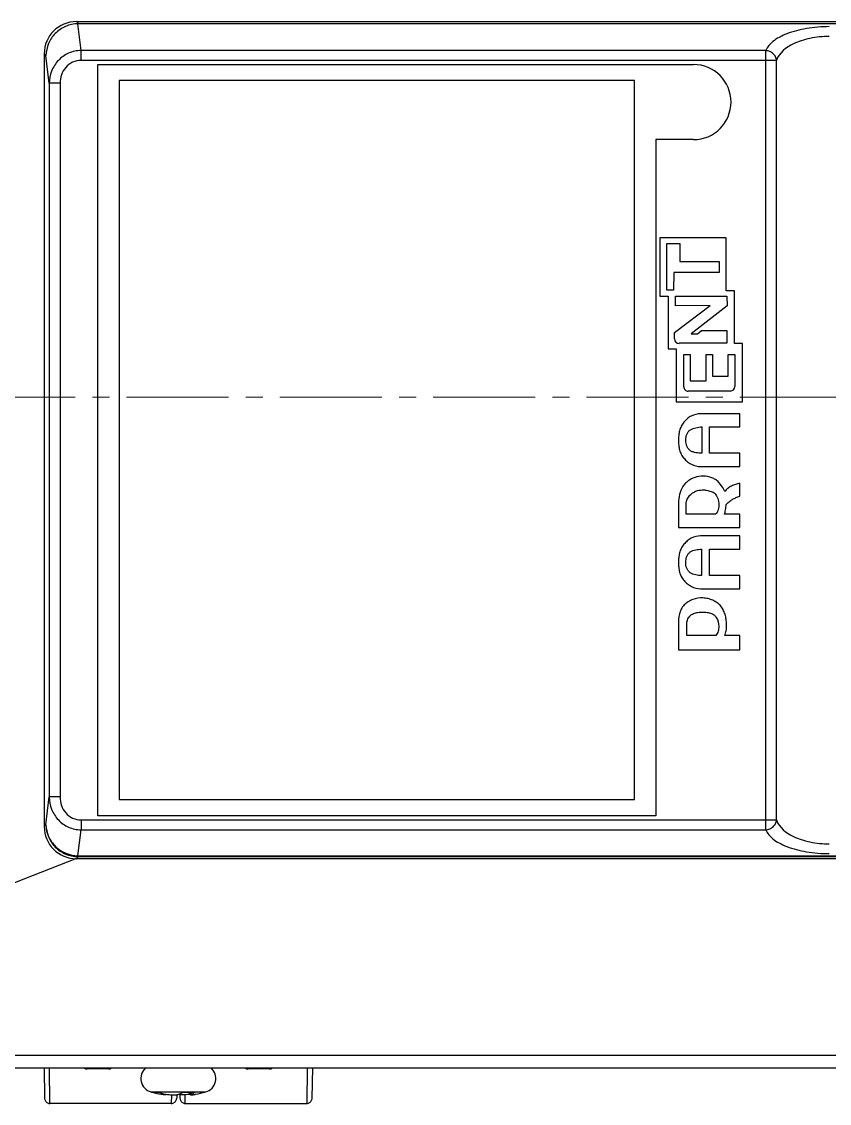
# Model space of a CAD drawing. Header units: millimetres. Extents: x 12659 to 13466, y -343 to 215.
# Drawn here: x 12935.6 to 13010.9, y 14.8 to 115.6 of the extents above; entities that cross this region are included whole.
import ezdxf

# ---------------------------------------------------------------- set-up
doc = ezdxf.new("R2010")
doc.units = ezdxf.units.MM
doc.linetypes.add('CENTER2', pattern=[28.575, 19.05, -3.175, 3.175, -3.175])
doc.linetypes.add('CENTERX2', pattern=[101.6, 63.5, -12.7, 12.7, -12.7])
doc.layers.get('0').update_dxf_attribs({"linetype": 'CONTINUOUS'})
doc.layers.add('3', color=112, linetype='CENTERX2', lineweight=15)

msp = doc.modelspace()

# ---------------------------------------------------------------- linework, layer by layer
at = {"color": 7, "linetype": 'Continuous'}
for p, q in [((12940.72, 115.58), (12940.92, 115.38)), ((12940.72, 115.58), (13052.19, 115.58)), ((12941.16, 112.88), (12940.86, 115.38)), ((13052.39, 115.38), (12940.92, 115.38)), ((12937.72, 112.58), (12937.72, 40.57)), ((12937.72, 112.58), (12937.89, 112.41)), ((12938.2, 109.83), (12937.89, 112.41)), ((12941.16, 111.97), (12941.16, 112.88)), ((13004.97, 112.88), (12941.16, 112.88)), ((13005.95, 111.97), (12941.16, 111.97)), ((13004.97, 40.27), (13004.97, 112.88)), ((13005.95, 41.19), (13005.95, 111.97)), ((12942.72, 41.58), (12942.72, 111.58)), ((12942.72, 111.58), (12998.22, 111.58)), ((12944.72, 110.08), (12944.72, 43.08)), ((12992.72, 110.08), (12944.72, 110.08)), ((12992.72, 43.08), (12992.72, 110.08)), ((12938.2, 109.83), (12938.2, 43.33)), ((12939.2, 109.83), (12938.2, 109.83)), ((12939.2, 109.83), (12939.2, 43.33)), ((12994.72, 104.58), (12994.72, 41.58)), ((12998.22, 104.58), (12994.72, 104.58)), ((12995.09, 95.43), (12995.09, 90.01)), ((13001.27, 95.43), (12995.09, 95.43)), ((12995.75, 90.55), (12995.75, 94.9)), ((12995.75, 94.9), (12996.94, 94.9)), ((12996.94, 94.9), (12996.94, 93.23)), ((13001.27, 90.5), (13001.27, 95.43)), ((12996.94, 93.23), (13000.61, 93.23)), ((13000.61, 93.23), (13000.61, 92.21)), ((12996.38, 92.2), (12996.37, 90.55)), ((13000.61, 92.21), (12996.38, 92.2)), ((12995.09, 90.01), (12995.85, 90.01)), ((12996.37, 90.55), (12995.75, 90.55)), ((12995.85, 90.01), (12995.85, 85.08)), ((12996.54, 89.1), (12996.54, 89.98)), ((12996.54, 89.98), (13001.34, 89.98)), ((13002.03, 90.5), (13001.27, 90.5)), ((13001.34, 89.98), (13001.35, 89.1)), ((13002.03, 85.57), (13002.03, 90.5)), ((12996.46, 86.6), (12999.79, 89.11)), ((12999.79, 89.11), (12996.54, 89.1)), ((13001.35, 89.1), (12998, 86.49)), ((12998.59, 86.48), (12998.97, 86.8)), ((12998.97, 86.8), (13001.34, 86.81)), ((13001.34, 86.81), (13001.34, 85.6)), ((12996.46, 86.01), (12996.46, 86.6)), ((12998, 86.49), (12998.59, 86.48)), ((12995.85, 85.08), (12996.61, 85.08)), ((12996.61, 85.08), (12996.61, 80.15)), ((13001.34, 85.6), (12996.88, 85.6)), ((13002.79, 85.57), (13002.03, 85.57)), ((13002.79, 80.15), (13002.79, 85.57)), ((12997.32, 81.56), (12997.32, 84.56)), ((12997.32, 84.56), (12997.93, 84.56)), ((12997.93, 84.56), (12997.93, 82.12)), ((12999.4, 82.12), (12999.4, 84.56)), ((12999.4, 84.56), (13000.01, 84.56)), ((13000.01, 84.56), (13000.01, 82.53)), ((13001.46, 82.53), (13001.46, 84.56)), ((13001.46, 84.56), (13002.07, 84.56)), ((13002.07, 84.56), (13002.07, 81.57)), ((12997.93, 82.12), (12999.4, 82.12)), ((13000.01, 82.53), (13001.46, 82.53)), ((13001.66, 81.15), (12997.73, 81.15)), ((12996.61, 80.15), (13002.79, 80.15)), ((13002.54, 79.04), (12998.89, 79.04)), ((13002.54, 77.81), (13002.54, 79.04)), ((12999, 77.81), (12999, 75.35)), ((12999.71, 75.35), (12999.71, 77.81)), ((12999.71, 77.81), (13002.54, 77.81)), ((13002.54, 75.35), (12999.71, 75.35)), ((13002.54, 74.12), (13002.54, 75.35)), ((12998.89, 74.12), (13002.54, 74.12)), ((13002.54, 71.37), (13002.54, 72.56)), ((12996.83, 70.72), (12996.83, 68.43)), ((12997.55, 69.67), (12997.55, 70.68)), ((13000.29, 69.67), (12997.55, 69.67)), ((13002.54, 69.67), (13001.1, 69.67)), ((13002.54, 68.43), (13002.54, 69.67)), ((12996.83, 68.43), (13002.54, 68.43)), ((13002.54, 67.65), (12998.89, 67.65)), ((13002.54, 66.42), (13002.54, 67.65)), ((12998.98, 66.42), (12998.98, 63.97)), ((12999.71, 63.97), (12999.71, 66.42)), ((12999.71, 66.42), (13002.54, 66.42)), ((13002.54, 63.97), (12999.71, 63.97)), ((13002.54, 62.73), (13002.54, 63.97)), ((12998.89, 62.73), (13002.54, 62.73)), ((12996.83, 59.33), (12996.83, 57.04)), ((12997.59, 58.37), (12997.59, 59.29)), ((13000.3, 58.37), (12997.59, 58.37)), ((13002.54, 58.37), (13001.15, 58.37)), ((13002.54, 57.04), (13002.54, 58.37)), ((12996.83, 57.04), (13002.54, 57.04)), ((12937.89, 40.74), (12938.2, 43.33)), ((12939.2, 43.33), (12938.2, 43.33)), ((12944.72, 43.08), (12992.72, 43.08)), ((12994.72, 41.58), (12942.72, 41.58)), ((12937.89, 40.74), (12937.72, 40.57)), ((12941.16, 41.19), (12941.16, 40.27)), ((12941.16, 41.19), (13005.95, 41.19)), ((12940.87, 37.85), (12941.16, 40.27)), ((12941.16, 40.27), (13004.97, 40.27)), ((12940.91, 37.77), (12940.72, 37.58)), ((12940.72, 37.58), (13104.74, 37.58)), ((12940.91, 37.85), (12940.91, 37.77)), ((12940.91, 37.85), (13104.55, 37.85)), ((12940.91, 37.77), (13104.55, 37.77)), ((12891.92, 19.28), (13218.52, 19.28)), ((12892.12, 18.08), (13219.72, 18.08)), ((12937.71, 18.08), (12937.76, 15.27)), ((12938.26, 14.78), (12938.21, 18.08)), ((12943.71, 17.98), (12941.74, 17.98)), ((12958.71, 17.98), (12956.74, 17.98)), ((12962.24, 18.08), (12962.19, 14.78)), ((12962.69, 15.27), (12962.74, 18.08)), ((12937.76, 15.27), (12937.76, 15.2)), ((12937.76, 15.2), (12937.78, 15.13)), ((12937.78, 15.13), (12937.8, 15.07)), ((12947.67, 15.84), (12952.77, 15.84)), ((12947.79, 15.82), (12948.32, 15.82)), ((12948.66, 15.61), (12948.62, 15.62)), ((12948.66, 15.73), (12948.66, 15.61)), ((12949.08, 15.57), (12949.09, 15.63)), ((12949.58, 15.57), (12949.57, 14.78)), ((12949.58, 15.57), (12949.57, 14.78)), ((12950.02, 15.07), (12950.05, 15.13)), ((12950.05, 15.13), (12950.06, 15.2)), ((12950.06, 15.2), (12950.07, 15.27)), ((12950.08, 15.58), (12950.07, 15.27)), ((12950.24, 15.62), (12950.24, 15.61)), ((12950.37, 15.58), (12950.37, 15.27)), ((12950.37, 15.27), (12950.38, 15.2)), ((12950.38, 15.2), (12950.4, 15.13)), ((12950.4, 15.13), (12950.42, 15.07)), ((12950.65, 15.82), (12951.8, 15.82)), ((12950.87, 14.78), (12950.86, 15.57)), ((12951.24, 15.82), (12951.22, 15.61)), ((12951.36, 15.57), (12951.32, 15.82)), ((12951.39, 15.82), (12951.43, 15.61)), ((12951.79, 15.61), (12951.82, 15.62)), ((12962.64, 15.07), (12962.67, 15.13)), ((12962.67, 15.13), (12962.68, 15.2)), ((12962.68, 15.2), (12962.69, 15.27)), ((12937.8, 15.07), (12937.84, 15.01)), ((12937.84, 15.01), (12937.88, 14.95)), ((12937.88, 14.95), (12937.93, 14.9)), ((12937.93, 14.9), (12937.98, 14.86)), ((12937.98, 14.86), (12938.04, 14.83)), ((12938.04, 14.83), (12938.1, 14.8)), ((12938.1, 14.8), (12938.17, 14.78)), ((12938.17, 14.78), (12938.24, 14.78)), ((12938.24, 14.78), (12938.26, 14.78)), ((12949.57, 14.78), (12938.26, 14.78)), ((12949.57, 14.78), (12949.59, 14.78)), ((12949.59, 14.78), (12949.66, 14.78)), ((12949.66, 14.78), (12949.72, 14.8)), ((12949.72, 14.8), (12949.79, 14.83)), ((12949.79, 14.83), (12949.85, 14.86)), ((12949.85, 14.86), (12949.9, 14.9)), ((12949.9, 14.9), (12949.95, 14.95)), ((12949.95, 14.95), (12949.99, 15.01)), ((12949.99, 15.01), (12950.02, 15.07)), ((12950.42, 15.07), (12950.45, 15.01)), ((12950.45, 15.01), (12950.49, 14.95)), ((12950.49, 14.95), (12950.54, 14.9)), ((12950.54, 14.9), (12950.6, 14.86)), ((12950.6, 14.86), (12950.66, 14.83)), ((12950.66, 14.83), (12950.72, 14.8)), ((12950.72, 14.8), (12950.79, 14.78)), ((12950.79, 14.78), (12950.85, 14.78)), ((12950.85, 14.78), (12950.87, 14.78)), ((12950.87, 14.78), (12962.19, 14.78)), ((12962.19, 14.78), (12962.21, 14.78)), ((12962.21, 14.78), (12962.27, 14.78)), ((12962.27, 14.78), (12962.34, 14.8)), ((12962.34, 14.8), (12962.4, 14.83)), ((12962.4, 14.83), (12962.46, 14.86)), ((12962.46, 14.86), (12962.52, 14.9)), ((12962.52, 14.9), (12962.57, 14.95)), ((12962.57, 14.95), (12962.61, 15.01)), ((12962.61, 15.01), (12962.64, 15.07))]:
    msp.add_line(p, q, dxfattribs=at)
msp.add_line((12940.72, 37.58), (12890.72, 18.08))
for centre, radius, start, end in [((12998.22, 108.08), 3.5, 270, 90), ((12996.88, 86.01), 0.413, 180.2374, 270), ((12997.73, 81.56), 0.413, 179.9532, 270.0946), ((13001.66, 81.57), 0.413, 270.0946, 0.0249), ((12940.91, 40.52), 2.75, 268.7887, 269.9482), ((12941.74, 18.48), 0.5, 233.1502, 270), ((12943.71, 18.48), 0.5, 270, 306.8498), ((12948.04, 17.1), 1.31, 131.997, 253.9084), ((12952.41, 17.1), 1.31, 286.0916, 48.003), ((12956.74, 18.48), 0.5, 233.1502, 270), ((12958.71, 18.48), 0.5, 270, 306.8498), ((12950.22, 24.68), 9.2, 253.9084, 254.6313), ((12949.91, 22.89), 7.38, 253.3204, 259.9845), ((12950.97, 17.72), 2.23, 250.4153, 250.8824), ((12949.9, 23.51), 8.01, 279.511, 280.4553), ((12950.22, 24.68), 9.2, 280.0191, 286.0916)]:
    msp.add_arc(centre, radius, start, end, dxfattribs=at)
for centre, major_axis, ratio, start_param, end_param in [((12940.73, 112.57), (-2.13, 2.13), 0.997265, -0.784029, 0.784029), ((12941.33, 111.97), (-1.46, 3.18), 0.836259, -0.365906, -0.347356), ((12940.73, 40.58), (2.13, 2.13), 0.997265, -3.925621, -2.357564)]:
    msp.add_ellipse(centre, major_axis=major_axis, ratio=ratio, start_param=start_param, end_param=end_param, dxfattribs=at)
for points, knots in [([(12940.86, 115.38), (12940.47, 115.37), (12939.69, 115.2), (12938.71, 114.53), (12938.06, 113.56), (12937.9, 112.79), (12937.89, 112.41)], [0, 0, 0, 0, 0.252642, 0.504238, 0.753357, 1, 1, 1, 1]), ([(13010.88, 115.11), (13010.17, 115.11), (13008.82, 115), (13007.25, 114.61), (13006.23, 114.14), (13005.51, 113.68), (13005.1, 113.22), (13004.97, 112.88)], [0, 0, 0, 0, 0.325463, 0.61167, 0.732391, 0.836659, 1, 1, 1, 1]), ([(13010.88, 114.19), (13010.28, 114.19), (13009.39, 114.11), (13008.28, 113.82), (13007.11, 113.36), (13006.18, 112.68), (13005.95, 111.97)], [0, 0, 0, 0, 0.321565, 0.469839, 0.605159, 1, 1, 1, 1]), ([(12941.16, 112.88), (12940.76, 112.88), (12939.97, 112.71), (12938.99, 112.01), (12938.35, 111), (12938.2, 110.21), (12938.2, 109.83)], [0, 0, 0, 0, 0.250821, 0.501235, 0.750885, 1, 1, 1, 1]), ([(12941.16, 111.97), (12940.89, 111.97), (12940.35, 111.85), (12939.7, 111.34), (12939.29, 110.63), (12939.2, 110.09), (12939.2, 109.83)], [0, 0, 0, 0, 0.249723, 0.499627, 0.749713, 1, 1, 1, 1]), ([(13005.95, 111.97), (13005.95, 112.08), (13005.88, 112.32), (13005.66, 112.61), (13005.34, 112.81), (13005.09, 112.87), (13004.97, 112.88)], [0, 0, 0, 0, 0.23963, 0.488409, 0.743808, 1, 1, 1, 1]), ([(12998.89, 79.04), (12998.59, 79.04), (12998.13, 78.92), (12997.64, 78.59), (12997.32, 78.26), (12997.07, 77.88), (12996.91, 77.46), (12996.84, 77.01), (12996.83, 76.71), (12996.83, 76.56)], [0, 0, 0, 0, 0.248674, 0.373894, 0.499113, 0.624324, 0.749545, 0.874775, 1, 1, 1, 1]), ([(12999, 75.35), (12998.82, 75.35), (12998.54, 75.38), (12998.18, 75.47), (12997.92, 75.58), (12997.73, 75.78), (12997.55, 76.11), (12997.47, 76.57), (12997.55, 77.04), (12997.72, 77.37), (12997.93, 77.56), (12998.18, 77.67), (12998.54, 77.77), (12998.82, 77.81), (12999, 77.81)], [0, 0, 0, 0, 0.125075, 0.187698, 0.250265, 0.312773, 0.375364, 0.499995, 0.624616, 0.687211, 0.749724, 0.812339, 0.874966, 1, 1, 1, 1]), ([(12996.83, 76.56), (12996.83, 76.41), (12996.84, 76.11), (12996.91, 75.67), (12997.07, 75.25), (12997.33, 74.88), (12997.65, 74.56), (12998.14, 74.23), (12998.59, 74.12), (12998.89, 74.12)], [0, 0, 0, 0, 0.12522, 0.250445, 0.375666, 0.500878, 0.626096, 0.751312, 1, 1, 1, 1]), ([(13001.13, 71.79), (13001.02, 72.04), (13000.83, 72.4), (13000.45, 72.79), (13000, 73.08), (12999.34, 73.26), (12998.52, 73.19), (12997.89, 72.93), (12997.48, 72.58), (12997.15, 72.16), (12996.9, 71.52), (12996.83, 70.98), (12996.83, 70.72)], [0, 0, 0, 0, 0.124984, 0.187602, 0.250239, 0.37494, 0.499819, 0.624693, 0.687359, 0.750008, 0.874939, 1, 1, 1, 1]), ([(12997.55, 70.68), (12997.55, 70.95), (12997.77, 71.37), (12998.2, 71.73), (12998.6, 71.9), (12999.03, 71.95), (12999.38, 71.93), (12999.66, 71.87), (12999.93, 71.79), (13000.13, 71.69), (13000.23, 71.59)], [0, 0, 0, 0, 0.246968, 0.372609, 0.498149, 0.623769, 0.749419, 0.812311, 0.875206, 1, 1, 1, 1]), ([(13000.23, 71.59), (13000.45, 71.34), (13000.65, 70.8), (13000.54, 70.13), (13000.41, 69.79), (13000.29, 69.67)], [0, 0, 0, 0, 0.496741, 0.749106, 1, 1, 1, 1]), ([(13002.54, 72.56), (13002.4, 72.52), (13002.14, 72.45), (13001.82, 72.33), (13001.58, 72.21), (13001.36, 72.04), (13001.22, 71.89), (13001.13, 71.79)], [0, 0, 0, 0, 0.249554, 0.500234, 0.625225, 0.749716, 1, 1, 1, 1]), ([(13001.27, 70.57), (13001.34, 70.68), (13001.54, 70.85), (13001.85, 71.06), (13002.18, 71.23), (13002.42, 71.32), (13002.54, 71.37)], [0, 0, 0, 0, 0.249985, 0.499802, 0.749939, 1, 1, 1, 1]), ([(12998.89, 67.65), (12998.59, 67.65), (12998.13, 67.54), (12997.64, 67.2), (12997.32, 66.88), (12997.07, 66.5), (12996.91, 66.07), (12996.84, 65.63), (12996.83, 65.32), (12996.83, 65.17)], [0, 0, 0, 0, 0.248674, 0.373894, 0.499113, 0.624324, 0.749545, 0.874775, 1, 1, 1, 1]), ([(12998.98, 63.97), (12998.79, 63.96), (12998.52, 64), (12998.17, 64.09), (12997.91, 64.21), (12997.72, 64.41), (12997.55, 64.73), (12997.48, 65.1), (12997.52, 65.47), (12997.59, 65.73), (12997.72, 65.98), (12997.92, 66.17), (12998.17, 66.29), (12998.52, 66.38), (12998.79, 66.42), (12998.98, 66.42)], [0, 0, 0, 0, 0.125018, 0.187614, 0.250177, 0.31263, 0.37519, 0.499774, 0.562347, 0.624908, 0.687472, 0.749907, 0.81244, 0.875032, 1, 1, 1, 1]), ([(12996.83, 65.17), (12996.83, 65.03), (12996.84, 64.73), (12996.91, 64.28), (12997.07, 63.86), (12997.33, 63.49), (12997.65, 63.18), (12998.14, 62.85), (12998.59, 62.73), (12998.89, 62.73)], [0, 0, 0, 0, 0.12522, 0.250445, 0.375666, 0.500878, 0.626096, 0.751312, 1, 1, 1, 1]), ([(13001.15, 58.37), (13001.2, 58.52), (13001.3, 58.82), (13001.31, 59.3), (13001.29, 59.77), (13001.21, 60.24), (13001.05, 60.69), (13000.8, 61.11), (13000.45, 61.44), (13000.03, 61.67), (12999.58, 61.82), (12998.95, 61.92), (12998.3, 61.81), (12997.73, 61.54), (12997.35, 61.24), (12997.07, 60.84), (12996.96, 60.54), (12996.92, 60.39)], [0, 0, 0, 0, 0.062452, 0.124911, 0.187364, 0.249818, 0.312276, 0.374759, 0.43728, 0.499785, 0.56244, 0.624984, 0.74957, 0.812145, 0.874792, 0.937401, 1, 1, 1, 1]), ([(12997.59, 59.29), (12997.59, 59.43), (12997.62, 59.72), (12997.76, 60.05), (12997.95, 60.26), (12998.13, 60.38), (12998.33, 60.46), (12998.6, 60.53), (12998.96, 60.56), (12999.38, 60.55), (12999.81, 60.49), (13000.07, 60.35), (13000.17, 60.26)], [0, 0, 0, 0, 0.124965, 0.249713, 0.312312, 0.374908, 0.43751, 0.500115, 0.625228, 0.750403, 0.875425, 1, 1, 1, 1]), ([(13000.17, 60.26), (13000.24, 60.2), (13000.48, 59.91), (13000.58, 59.51), (13000.58, 59.23)], [0, 0, 0, 0, 0.252009, 1, 1, 1, 1]), ([(13000.58, 59.23), (13000.58, 59.08), (13000.55, 58.77), (13000.41, 58.47), (13000.3, 58.37)], [0, 0, 0, 0, 0.501372, 1, 1, 1, 1]), ([(12938.2, 43.33), (12938.2, 42.94), (12938.35, 42.15), (12938.99, 41.14), (12939.97, 40.44), (12940.76, 40.28), (12941.16, 40.27)], [0, 0, 0, 0, 0.249305, 0.49906, 0.749342, 1, 1, 1, 1]), ([(12939.2, 43.33), (12939.2, 43.06), (12939.29, 42.52), (12939.7, 41.81), (12940.35, 41.31), (12940.89, 41.19), (12941.16, 41.19)], [0, 0, 0, 0, 0.250471, 0.500668, 0.750447, 1, 1, 1, 1]), ([(12937.89, 40.74), (12937.9, 40.37), (12938.06, 39.62), (12938.73, 38.67), (12939.71, 38.02), (12940.48, 37.86), (12940.87, 37.85)], [0, 0, 0, 0, 0.244742, 0.493234, 0.74561, 1, 1, 1, 1]), ([(12937.89, 40.74), (12937.9, 40.36), (12938.05, 39.59), (12938.71, 38.61), (12939.69, 37.94), (12940.47, 37.78), (12940.85, 37.77)], [0, 0, 0, 0, 0.248233, 0.497875, 0.748702, 1, 1, 1, 1]), ([(13004.97, 40.27), (13005.09, 40.28), (13005.34, 40.34), (13005.66, 40.54), (13005.88, 40.84), (13005.95, 41.07), (13005.95, 41.19)], [0, 0, 0, 0, 0.256188, 0.511583, 0.760362, 1, 1, 1, 1]), ([(13005.95, 41.19), (13006.18, 40.48), (13007.11, 39.79), (13008.28, 39.33), (13009.39, 39.04), (13010.28, 38.96), (13010.88, 38.96)], [0, 0, 0, 0, 0.39482, 0.53012, 0.678387, 1, 1, 1, 1]), ([(13004.97, 40.27), (13005.1, 39.94), (13005.51, 39.47), (13006.23, 39.01), (13007.25, 38.55), (13008.82, 38.15), (13010.17, 38.05), (13010.88, 38.05)], [0, 0, 0, 0, 0.163343, 0.267604, 0.388314, 0.674502, 1, 1, 1, 1]), ([(12940.87, 37.85), (12940.87, 37.83), (12940.86, 37.81), (12940.86, 37.77), (12940.85, 37.77)], [0, 0, 0, 0, 0.681766, 1, 1, 1, 1]), ([(12948.32, 15.82), (12948.4, 15.79), (12948.69, 15.71), (12948.99, 15.65), (12949.22, 15.61)], [0, 0, 0, 0, 0.251144, 1, 1, 1, 1]), ([(12949.08, 15.57), (12949.08, 15.57), (12949.07, 15.57), (12949.06, 15.57), (12949.05, 15.56), (12949.03, 15.56), (12949, 15.57), (12948.96, 15.57), (12948.9, 15.58), (12948.79, 15.59), (12948.71, 15.6), (12948.66, 15.61)], [0, 0, 0, 0, 0.024647, 0.047546, 0.078323, 0.11706, 0.163682, 0.279808, 0.424617, 0.595269, 1, 1, 1, 1]), ([(12949.22, 15.61), (12949.31, 15.6), (12949.5, 15.57), (12949.73, 15.56), (12949.91, 15.57), (12950.03, 15.58), (12950.12, 15.59), (12950.18, 15.6), (12950.21, 15.61)], [0, 0, 0, 0, 0.284529, 0.571899, 0.703795, 0.821467, 0.921093, 1, 1, 1, 1]), ([(12950.21, 15.61), (12950.24, 15.62), (12950.39, 15.68), (12950.54, 15.75), (12950.65, 15.82)], [0, 0, 0, 0, 0.240628, 1, 1, 1, 1]), ([(12951.22, 15.61), (12951.13, 15.6), (12950.94, 15.57), (12950.71, 15.56), (12950.53, 15.57), (12950.42, 15.58), (12950.32, 15.59), (12950.26, 15.6), (12950.24, 15.61)], [0, 0, 0, 0, 0.284529, 0.571899, 0.703795, 0.821467, 0.921093, 1, 1, 1, 1]), ([(12951.36, 15.57), (12951.36, 15.57), (12951.37, 15.57), (12951.38, 15.57), (12951.4, 15.56), (12951.41, 15.56), (12951.44, 15.57), (12951.49, 15.57), (12951.55, 15.58), (12951.65, 15.59), (12951.73, 15.6), (12951.79, 15.61)], [0, 0, 0, 0, 0.024647, 0.047546, 0.078323, 0.11706, 0.163682, 0.279808, 0.424617, 0.595269, 1, 1, 1, 1]), ([(12951.43, 15.61), (12951.42, 15.61), (12951.4, 15.6), (12951.38, 15.59), (12951.37, 15.59), (12951.37, 15.58), (12951.36, 15.58), (12951.36, 15.57)], [0, 0, 0, 0, 0.404577, 0.703992, 0.813973, 0.898178, 1, 1, 1, 1]), ([(12951.8, 15.82), (12951.77, 15.79), (12951.65, 15.72), (12951.53, 15.65), (12951.43, 15.61)], [0, 0, 0, 0, 0.25645, 1, 1, 1, 1])]:
    msp.add_open_spline(points, degree=3, knots=knots, dxfattribs=at)
for points in [[(13001.21, 70.08), (13001.23, 70.24), (13001.25, 70.41), (13001.27, 70.57)], [(13001.1, 69.67), (13001.15, 69.8), (13001.18, 69.94), (13001.21, 70.08)], [(12996.92, 60.39), (12996.83, 60.05), (12996.83, 59.69), (12996.83, 59.33)], [(12940.87, 37.85), (12940.88, 37.85), (12940.9, 37.85), (12940.91, 37.85)]]:
    msp.add_open_spline(points, degree=3, dxfattribs=at)
at = {"layer": '3', "linetype": 'CENTER2', "ltscale": 0.5}
msp.add_line((13126.36, 80.58), (12933.88, 80.58), dxfattribs=at)

doc.saveas('drawing.dxf')
